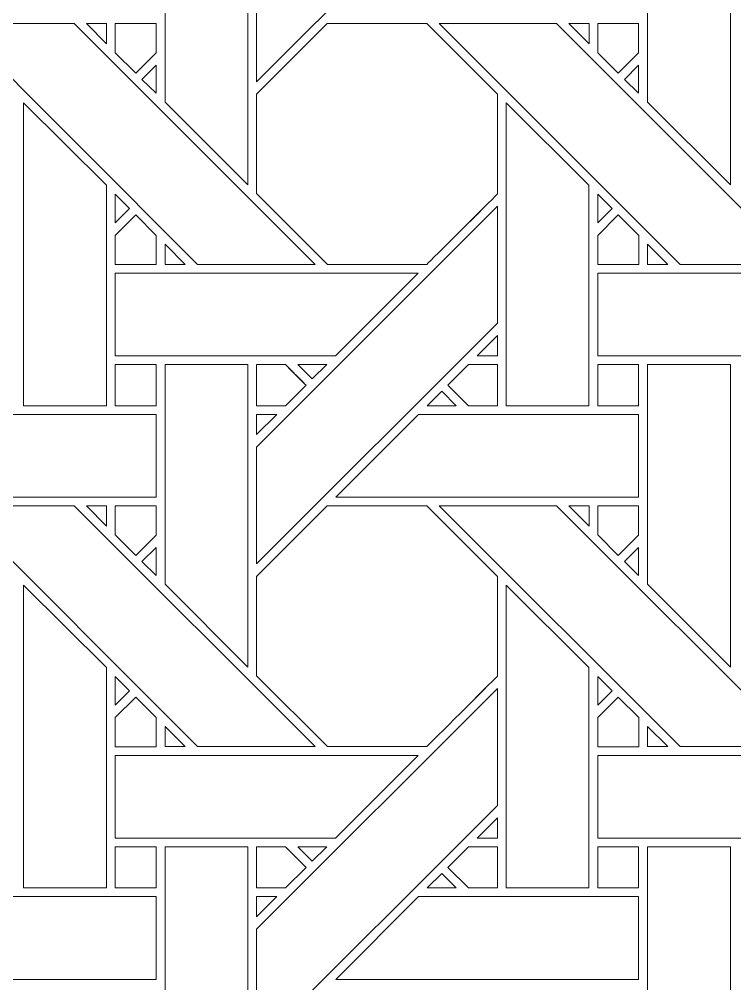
# Model space of a CAD drawing. Header units: inches. Extents: x 5.4 to 19.4, y 5.6 to 12.6.
# Drawn here: x 10.731 to 12.137, y 7.442 to 9.34 of the extents above; entities that cross this region are included whole.
import ezdxf

# ---------------------------------------------------------------- set-up
doc = ezdxf.new("R2010")
doc.units = ezdxf.units.IN
doc.header["$MEASUREMENT"] = 0
doc.layers.add('Design', color=7, linetype='Continuous', lineweight=0)

msp = doc.modelspace()

# ---------------------------------------------------------------- linework, layer by layer
at = {"layer": 'Design'}
for points, knots in [([(5.3829, 12.5948), (5.3829, 12.5948), (5.3829, 5.5948), (5.3829, 5.5948), (5.3829, 5.5948), (19.3829, 5.5948), (19.3829, 5.5948), (19.3829, 5.5948), (19.3829, 12.5948), (19.3829, 12.5948), (19.3829, 12.5948), (5.3829, 12.5948), (5.3829, 12.5948)], [0, 0, 0, 0, 1, 1, 1, 2, 2, 2, 3, 3, 3, 4, 4, 4, 4]), ([(5.8069, 12.1914), (5.8069, 12.1914), (5.8069, 5.9981), (5.8069, 5.9981), (5.8069, 5.9981), (18.9588, 5.9981), (18.9588, 5.9981), (18.9588, 5.9981), (18.9588, 12.1914), (18.9588, 12.1914), (18.9588, 12.1914), (5.8069, 12.1914), (5.8069, 12.1914)], [0, 0, 0, 0, 1, 1, 1, 2, 2, 2, 3, 3, 3, 4, 4, 4, 4]), ([(11.671, 9.6904), (11.671, 9.6904), (11.1973, 9.2167), (11.1973, 9.2167), (11.1973, 9.2167), (11.1973, 9.4468), (11.1973, 9.4468), (11.1973, 9.4468), (11.671, 9.9204), (11.671, 9.9204), (11.671, 9.9204), (11.671, 9.6904), (11.671, 9.6904)], [0, 0, 0, 0, 1, 1, 1, 2, 2, 2, 3, 3, 3, 4, 4, 4, 4]), ([(11.0173, 9.1768), (11.0173, 9.1768), (11.0173, 9.609), (11.0173, 9.609), (11.0173, 9.609), (11.1802, 9.609), (11.1802, 9.609), (11.1802, 9.609), (11.1802, 9.0138), (11.1802, 9.0138), (11.1802, 9.0138), (11.0173, 9.1768), (11.0173, 9.1768)], [0, 0, 0, 0, 1, 1, 1, 2, 2, 2, 3, 3, 3, 4, 4, 4, 4]), ([(11.966, 9.1768), (11.966, 9.1768), (11.966, 9.609), (11.966, 9.609), (11.966, 9.609), (12.1289, 9.609), (12.1289, 9.609), (12.1289, 9.609), (12.1289, 9.0138), (12.1289, 9.0138), (12.1289, 9.0138), (11.966, 9.1768), (11.966, 9.1768)], [0, 0, 0, 0, 1, 1, 1, 2, 2, 2, 3, 3, 3, 4, 4, 4, 4]), ([(10.6077, 9.3311), (10.6077, 9.3311), (10.8387, 9.3311), (10.8387, 9.3311), (10.8387, 9.3311), (11.3123, 8.8574), (11.3123, 8.8574), (11.3123, 8.8574), (11.0813, 8.8574), (11.0813, 8.8574), (11.0813, 8.8574), (10.6077, 9.3311), (10.6077, 9.3311)], [0, 0, 0, 0, 1, 1, 1, 2, 2, 2, 3, 3, 3, 4, 4, 4, 4]), ([(10.8628, 9.3311), (10.8628, 9.3311), (10.9022, 9.3311), (10.9022, 9.3311), (10.9022, 9.3311), (10.9022, 9.2913), (10.9022, 9.2913), (10.9022, 9.2913), (10.8628, 9.3311), (10.8628, 9.3311)], [0, 0, 0, 0, 1, 1, 1, 2, 2, 2, 3, 3, 3, 3]), ([(10.9997, 9.3311), (10.9997, 9.3311), (10.9997, 9.2735), (10.9997, 9.2735), (10.9997, 9.2735), (10.9597, 9.2336), (10.9597, 9.2336), (10.9597, 9.2336), (10.9194, 9.2739), (10.9194, 9.2739), (10.9194, 9.2739), (10.9194, 9.3311), (10.9194, 9.3311), (10.9194, 9.3311), (10.9997, 9.3311), (10.9997, 9.3311)], [0, 0, 0, 0, 1, 1, 1, 2, 2, 2, 3, 3, 3, 4, 4, 4, 5, 5, 5, 5]), ([(10.9997, 9.2735), (10.9997, 9.2735), (10.9597, 9.2336), (10.9597, 9.2336), (10.9597, 9.2336), (10.9194, 9.2739), (10.9194, 9.2739), (10.9194, 9.2739), (10.9194, 9.3311), (10.9194, 9.3311), (10.9194, 9.3311), (10.9997, 9.3311), (10.9997, 9.3311), (10.9997, 9.3311), (10.9997, 9.2735), (10.9997, 9.2735)], [0, 0, 0, 0, 1, 1, 1, 2, 2, 2, 3, 3, 3, 4, 4, 4, 5, 5, 5, 5]), ([(11.336, 9.3311), (11.336, 9.3311), (11.5322, 9.3311), (11.5322, 9.3311), (11.5322, 9.3311), (11.671, 9.1924), (11.671, 9.1924), (11.671, 9.1924), (11.671, 8.9961), (11.671, 8.9961), (11.6532, 8.9782), (11.5412, 8.8665), (11.5322, 8.8575), (11.5322, 8.8575), (11.3365, 8.8575), (11.3365, 8.8575), (11.3365, 8.8575), (11.1973, 8.9967), (11.1973, 8.9967), (11.1973, 8.9967), (11.1973, 9.1924), (11.1973, 9.1924), (11.1973, 9.1924), (11.336, 9.3311), (11.336, 9.3311)], [0, 0, 0, 0, 1, 1, 1, 2, 2, 2, 3, 3, 3, 4, 4, 4, 5, 5, 5, 6, 6, 6, 7, 7, 7, 8, 8, 8, 8]), ([(11.1973, 8.9967), (11.1973, 8.9967), (11.1973, 9.1924), (11.1973, 9.1924), (11.1973, 9.1924), (11.336, 9.3311), (11.336, 9.3311), (11.336, 9.3311), (11.5322, 9.3311), (11.5322, 9.3311), (11.5322, 9.3311), (11.671, 9.1924), (11.671, 9.1924), (11.671, 9.1924), (11.671, 8.9961), (11.671, 8.9961), (11.6531, 8.9782), (11.5412, 8.8664), (11.5322, 8.8575), (11.5322, 8.8575), (11.3365, 8.8575), (11.3365, 8.8575), (11.3365, 8.8575), (11.1973, 8.9967), (11.1973, 8.9967)], [0, 0, 0, 0, 1, 1, 1, 2, 2, 2, 3, 3, 3, 4, 4, 4, 5, 5, 5, 6, 6, 6, 7, 7, 7, 8, 8, 8, 8]), ([(11.5565, 9.3311), (11.5565, 9.3311), (11.7874, 9.3311), (11.7874, 9.3311), (11.7874, 9.3311), (12.2611, 8.8574), (12.2611, 8.8574), (12.2611, 8.8574), (12.03, 8.8574), (12.03, 8.8574), (12.03, 8.8574), (11.5565, 9.3311), (11.5565, 9.3311)], [0, 0, 0, 0, 1, 1, 1, 2, 2, 2, 3, 3, 3, 4, 4, 4, 4]), ([(11.8115, 9.3311), (11.8115, 9.3311), (11.851, 9.3311), (11.851, 9.3311), (11.851, 9.3311), (11.851, 9.2913), (11.851, 9.2913), (11.851, 9.2913), (11.8115, 9.3311), (11.8115, 9.3311)], [0, 0, 0, 0, 1, 1, 1, 2, 2, 2, 3, 3, 3, 3]), ([(11.9484, 9.3311), (11.9484, 9.3311), (11.9484, 9.2735), (11.9484, 9.2735), (11.9484, 9.2735), (11.9085, 9.2335), (11.9085, 9.2335), (11.9085, 9.2335), (11.8682, 9.2739), (11.8682, 9.2739), (11.8682, 9.2739), (11.8682, 9.3311), (11.8682, 9.3311), (11.8682, 9.3311), (11.9484, 9.3311), (11.9484, 9.3311)], [0, 0, 0, 0, 1, 1, 1, 2, 2, 2, 3, 3, 3, 4, 4, 4, 5, 5, 5, 5]), ([(11.9484, 9.2735), (11.9484, 9.2735), (11.9085, 9.2335), (11.9085, 9.2335), (11.9085, 9.2335), (11.8682, 9.2739), (11.8682, 9.2739), (11.8682, 9.2739), (11.8682, 9.3311), (11.8682, 9.3311), (11.8682, 9.3311), (11.9484, 9.3311), (11.9484, 9.3311), (11.9484, 9.3311), (11.9484, 9.2735), (11.9484, 9.2735)], [0, 0, 0, 0, 1, 1, 1, 2, 2, 2, 3, 3, 3, 4, 4, 4, 5, 5, 5, 5]), ([(10.9997, 9.2492), (10.9997, 9.2492), (10.9997, 9.1941), (10.9997, 9.1941), (10.9997, 9.1941), (10.9719, 9.2215), (10.9719, 9.2215), (10.9719, 9.2215), (10.9997, 9.2492), (10.9997, 9.2492)], [0, 0, 0, 0, 1, 1, 1, 2, 2, 2, 3, 3, 3, 3]), ([(11.9484, 9.2492), (11.9484, 9.2492), (11.9484, 9.1941), (11.9484, 9.1941), (11.9484, 9.1941), (11.9207, 9.2215), (11.9207, 9.2215), (11.9207, 9.2215), (11.9484, 9.2492), (11.9484, 9.2492)], [0, 0, 0, 0, 1, 1, 1, 2, 2, 2, 3, 3, 3, 3]), ([(10.9022, 9.0131), (10.9022, 9.0131), (10.9022, 8.5794), (10.9022, 8.5794), (10.9022, 8.5794), (10.7394, 8.5794), (10.7394, 8.5794), (10.7394, 8.5794), (10.7394, 9.1753), (10.7394, 9.1753), (10.7394, 9.1753), (10.9022, 9.0131), (10.9022, 9.0131)], [0, 0, 0, 0, 1, 1, 1, 2, 2, 2, 3, 3, 3, 4, 4, 4, 4]), ([(11.8509, 9.0131), (11.8509, 9.0131), (11.8509, 8.5794), (11.8509, 8.5794), (11.8509, 8.5794), (11.6881, 8.5794), (11.6881, 8.5794), (11.6881, 8.5794), (11.6881, 9.1753), (11.6881, 9.1753), (11.6881, 9.1753), (11.8509, 9.0131), (11.8509, 9.0131)], [0, 0, 0, 0, 1, 1, 1, 2, 2, 2, 3, 3, 3, 4, 4, 4, 4]), ([(10.9195, 8.9389), (10.9195, 8.9389), (10.9195, 8.9956), (10.9195, 8.9956), (10.9195, 8.9956), (10.9476, 8.9671), (10.9476, 8.9671), (10.9476, 8.9671), (10.9195, 8.9389), (10.9195, 8.9389)], [0, 0, 0, 0, 1, 1, 1, 2, 2, 2, 3, 3, 3, 3]), ([(11.8682, 8.9389), (11.8682, 8.9389), (11.8682, 8.9956), (11.8682, 8.9956), (11.8682, 8.9956), (11.8964, 8.9671), (11.8964, 8.9671), (11.8964, 8.9671), (11.8682, 8.9389), (11.8682, 8.9389)], [0, 0, 0, 0, 1, 1, 1, 2, 2, 2, 3, 3, 3, 3]), ([(11.1973, 8.4981), (11.1973, 8.4981), (11.671, 8.9717), (11.671, 8.9717), (11.671, 8.9717), (11.671, 8.7417), (11.671, 8.7417), (11.671, 8.7417), (11.1973, 8.268), (11.1973, 8.268), (11.1973, 8.268), (11.1973, 8.4981), (11.1973, 8.4981)], [0, 0, 0, 0, 1, 1, 1, 2, 2, 2, 3, 3, 3, 4, 4, 4, 4]), ([(10.9194, 8.8572), (10.9194, 8.8572), (10.9194, 8.9145), (10.9194, 8.9145), (10.9194, 8.9145), (10.9598, 8.9548), (10.9598, 8.9548), (10.9598, 8.9548), (11.0001, 8.9145), (11.0001, 8.9145), (11.0001, 8.9145), (11.0001, 8.8572), (11.0001, 8.8572), (11.0001, 8.8572), (10.9194, 8.8572), (10.9194, 8.8572)], [0, 0, 0, 0, 1, 1, 1, 2, 2, 2, 3, 3, 3, 4, 4, 4, 5, 5, 5, 5]), ([(10.9194, 8.8572), (10.9194, 8.8572), (10.9194, 8.9145), (10.9194, 8.9145), (10.9194, 8.9145), (10.9598, 8.9548), (10.9598, 8.9548), (10.9598, 8.9548), (11.0001, 8.9145), (11.0001, 8.9145), (11.0001, 8.9145), (11.0001, 8.8572), (11.0001, 8.8572), (11.0001, 8.8572), (10.9194, 8.8572), (10.9194, 8.8572)], [0, 0, 0, 0, 1, 1, 1, 2, 2, 2, 3, 3, 3, 4, 4, 4, 5, 5, 5, 5]), ([(11.8682, 8.8572), (11.8682, 8.8572), (11.8682, 8.9145), (11.8682, 8.9145), (11.8682, 8.9145), (11.9085, 8.9548), (11.9085, 8.9548), (11.9085, 8.9548), (11.9488, 8.9145), (11.9488, 8.9145), (11.9488, 8.9145), (11.9488, 8.8572), (11.9488, 8.8572), (11.9488, 8.8572), (11.8682, 8.8572), (11.8682, 8.8572)], [0, 0, 0, 0, 1, 1, 1, 2, 2, 2, 3, 3, 3, 4, 4, 4, 5, 5, 5, 5]), ([(11.8682, 8.8572), (11.8682, 8.8572), (11.8682, 8.9145), (11.8682, 8.9145), (11.8682, 8.9145), (11.9085, 8.9548), (11.9085, 8.9548), (11.9085, 8.9548), (11.9488, 8.9145), (11.9488, 8.9145), (11.9488, 8.9145), (11.9488, 8.8572), (11.9488, 8.8572), (11.9488, 8.8572), (11.8682, 8.8572), (11.8682, 8.8572)], [0, 0, 0, 0, 1, 1, 1, 2, 2, 2, 3, 3, 3, 4, 4, 4, 5, 5, 5, 5]), ([(11.0571, 8.8574), (11.0571, 8.8574), (11.0174, 8.8574), (11.0174, 8.8574), (11.0174, 8.8574), (11.0174, 8.8972), (11.0174, 8.8972), (11.0174, 8.8972), (11.0571, 8.8574), (11.0571, 8.8574)], [0, 0, 0, 0, 1, 1, 1, 2, 2, 2, 3, 3, 3, 3]), ([(12.0058, 8.8574), (12.0058, 8.8574), (11.9661, 8.8574), (11.9661, 8.8574), (11.9661, 8.8574), (11.9661, 8.8972), (11.9661, 8.8972), (11.9661, 8.8972), (12.0058, 8.8574), (12.0058, 8.8574)], [0, 0, 0, 0, 1, 1, 1, 2, 2, 2, 3, 3, 3, 3]), ([(10.9195, 8.6775), (10.9195, 8.6775), (10.9195, 8.8402), (10.9195, 8.8402), (10.9195, 8.8402), (11.5152, 8.8402), (11.5152, 8.8402), (11.5152, 8.8402), (11.3524, 8.6775), (11.3524, 8.6775), (11.3524, 8.6775), (10.9195, 8.6775), (10.9195, 8.6775)], [0, 0, 0, 0, 1, 1, 1, 2, 2, 2, 3, 3, 3, 4, 4, 4, 4]), ([(11.8682, 8.6775), (11.8682, 8.6775), (11.8682, 8.8402), (11.8682, 8.8402), (11.8682, 8.8402), (12.4639, 8.8402), (12.4639, 8.8402), (12.4639, 8.8402), (12.3012, 8.6775), (12.3012, 8.6775), (12.3012, 8.6775), (11.8682, 8.6775), (11.8682, 8.6775)], [0, 0, 0, 0, 1, 1, 1, 2, 2, 2, 3, 3, 3, 4, 4, 4, 4]), ([(11.6312, 8.6775), (11.6312, 8.6775), (11.671, 8.7173), (11.671, 8.7173), (11.671, 8.7173), (11.671, 8.6775), (11.671, 8.6775), (11.671, 8.6775), (11.6312, 8.6775), (11.6312, 8.6775)], [0, 0, 0, 0, 1, 1, 1, 2, 2, 2, 3, 3, 3, 3]), ([(10.9997, 8.5794), (10.9997, 8.5794), (10.9194, 8.5794), (10.9194, 8.5794), (10.9194, 8.5794), (10.9194, 8.6602), (10.9194, 8.6602), (10.9194, 8.6602), (10.9997, 8.6602), (10.9997, 8.6602), (10.9997, 8.6602), (10.9997, 8.5794), (10.9997, 8.5794)], [0, 0, 0, 0, 1, 1, 1, 2, 2, 2, 3, 3, 3, 4, 4, 4, 4]), ([(10.9194, 8.6602), (10.9194, 8.6602), (10.9997, 8.6602), (10.9997, 8.6602), (10.9997, 8.6602), (10.9997, 8.5794), (10.9997, 8.5794), (10.9997, 8.5794), (10.9194, 8.5794), (10.9194, 8.5794), (10.9194, 8.5794), (10.9194, 8.6602), (10.9194, 8.6602)], [0, 0, 0, 0, 1, 1, 1, 2, 2, 2, 3, 3, 3, 4, 4, 4, 4]), ([(11.1802, 8.6602), (11.1802, 8.6602), (11.1802, 8.0651), (11.1802, 8.0651), (11.1802, 8.0651), (11.0173, 8.228), (11.0173, 8.228), (11.0173, 8.228), (11.0173, 8.6602), (11.0173, 8.6602), (11.0173, 8.6602), (11.1802, 8.6602), (11.1802, 8.6602)], [0, 0, 0, 0, 1, 1, 1, 2, 2, 2, 3, 3, 3, 4, 4, 4, 4]), ([(11.2544, 8.6602), (11.2595, 8.6551), (11.2903, 8.6243), (11.2947, 8.6199), (11.2947, 8.6199), (11.2543, 8.5794), (11.2543, 8.5794), (11.2543, 8.5794), (11.1973, 8.5794), (11.1973, 8.5794), (11.1973, 8.5794), (11.1973, 8.6602), (11.1973, 8.6602), (11.1973, 8.6602), (11.2544, 8.6602), (11.2544, 8.6602)], [0, 0, 0, 0, 1, 1, 1, 2, 2, 2, 3, 3, 3, 4, 4, 4, 5, 5, 5, 5]), ([(11.1973, 8.6602), (11.1973, 8.6602), (11.2544, 8.6602), (11.2544, 8.6602), (11.2599, 8.6547), (11.2947, 8.6199), (11.2947, 8.6199), (11.2947, 8.6199), (11.2543, 8.5794), (11.2543, 8.5794), (11.2543, 8.5794), (11.1973, 8.5794), (11.1973, 8.5794), (11.1973, 8.5794), (11.1973, 8.6602), (11.1973, 8.6602)], [0, 0, 0, 0, 1, 1, 1, 2, 2, 2, 3, 3, 3, 4, 4, 4, 5, 5, 5, 5]), ([(11.3352, 8.6602), (11.3352, 8.6602), (11.3069, 8.632), (11.3069, 8.632), (11.3069, 8.632), (11.2787, 8.6602), (11.2787, 8.6602), (11.2787, 8.6602), (11.3352, 8.6602), (11.3352, 8.6602)], [0, 0, 0, 0, 1, 1, 1, 2, 2, 2, 3, 3, 3, 3]), ([(11.671, 8.6602), (11.671, 8.6602), (11.671, 8.5794), (11.671, 8.5794), (11.671, 8.5794), (11.6139, 8.5794), (11.6139, 8.5794), (11.6139, 8.5794), (11.5735, 8.6198), (11.5735, 8.6198), (11.5735, 8.6198), (11.6139, 8.6602), (11.6139, 8.6602), (11.6139, 8.6602), (11.671, 8.6602), (11.671, 8.6602)], [0, 0, 0, 0, 1, 1, 1, 2, 2, 2, 3, 3, 3, 4, 4, 4, 5, 5, 5, 5]), ([(11.5735, 8.6198), (11.5735, 8.6198), (11.6139, 8.6602), (11.6139, 8.6602), (11.6139, 8.6602), (11.671, 8.6602), (11.671, 8.6602), (11.671, 8.6602), (11.671, 8.5794), (11.671, 8.5794), (11.671, 8.5794), (11.6139, 8.5794), (11.6139, 8.5794), (11.6139, 8.5794), (11.5735, 8.6198), (11.5735, 8.6198)], [0, 0, 0, 0, 1, 1, 1, 2, 2, 2, 3, 3, 3, 4, 4, 4, 5, 5, 5, 5]), ([(11.9484, 8.5794), (11.9484, 8.5794), (11.8682, 8.5794), (11.8682, 8.5794), (11.8682, 8.5794), (11.8682, 8.6602), (11.8682, 8.6602), (11.8682, 8.6602), (11.9484, 8.6602), (11.9484, 8.6602), (11.9484, 8.6602), (11.9484, 8.5794), (11.9484, 8.5794)], [0, 0, 0, 0, 1, 1, 1, 2, 2, 2, 3, 3, 3, 4, 4, 4, 4]), ([(11.8682, 8.6602), (11.8682, 8.6602), (11.9484, 8.6602), (11.9484, 8.6602), (11.9484, 8.6602), (11.9484, 8.5794), (11.9484, 8.5794), (11.9484, 8.5794), (11.8682, 8.5794), (11.8682, 8.5794), (11.8682, 8.5794), (11.8682, 8.6602), (11.8682, 8.6602)], [0, 0, 0, 0, 1, 1, 1, 2, 2, 2, 3, 3, 3, 4, 4, 4, 4]), ([(12.1289, 8.6602), (12.1289, 8.6602), (12.1289, 8.0651), (12.1289, 8.0651), (12.1289, 8.0651), (11.966, 8.228), (11.966, 8.228), (11.966, 8.228), (11.966, 8.6602), (11.966, 8.6602), (11.966, 8.6602), (12.1289, 8.6602), (12.1289, 8.6602)], [0, 0, 0, 0, 1, 1, 1, 2, 2, 2, 3, 3, 3, 4, 4, 4, 4]), ([(11.5896, 8.5794), (11.5896, 8.5794), (11.5331, 8.5794), (11.5331, 8.5794), (11.5331, 8.5794), (11.5614, 8.6077), (11.5614, 8.6077), (11.5614, 8.6077), (11.5896, 8.5794), (11.5896, 8.5794)], [0, 0, 0, 0, 1, 1, 1, 2, 2, 2, 3, 3, 3, 3]), ([(10.4044, 8.3995), (10.4044, 8.3995), (10.5673, 8.5623), (10.5673, 8.5623), (10.5673, 8.5623), (10.9997, 8.5623), (10.9997, 8.5623), (10.9997, 8.5623), (10.9997, 8.3995), (10.9997, 8.3995), (10.9997, 8.3995), (10.4044, 8.3995), (10.4044, 8.3995)], [0, 0, 0, 0, 1, 1, 1, 2, 2, 2, 3, 3, 3, 4, 4, 4, 4]), ([(11.2371, 8.5623), (11.2371, 8.5623), (11.1973, 8.5225), (11.1973, 8.5225), (11.1973, 8.5225), (11.1973, 8.5623), (11.1973, 8.5623), (11.1973, 8.5623), (11.2371, 8.5623), (11.2371, 8.5623)], [0, 0, 0, 0, 1, 1, 1, 2, 2, 2, 3, 3, 3, 3]), ([(11.3532, 8.3995), (11.3532, 8.3995), (11.516, 8.5623), (11.516, 8.5623), (11.516, 8.5623), (11.9484, 8.5623), (11.9484, 8.5623), (11.9484, 8.5623), (11.9484, 8.3995), (11.9484, 8.3995), (11.9484, 8.3995), (11.3532, 8.3995), (11.3532, 8.3995)], [0, 0, 0, 0, 1, 1, 1, 2, 2, 2, 3, 3, 3, 4, 4, 4, 4]), ([(10.6077, 8.3824), (10.6077, 8.3824), (10.8387, 8.3824), (10.8387, 8.3824), (10.8387, 8.3824), (11.3123, 7.9087), (11.3123, 7.9087), (11.3123, 7.9087), (11.0813, 7.9087), (11.0813, 7.9087), (11.0813, 7.9087), (10.6077, 8.3824), (10.6077, 8.3824)], [0, 0, 0, 0, 1, 1, 1, 2, 2, 2, 3, 3, 3, 4, 4, 4, 4]), ([(10.9022, 8.3824), (10.9022, 8.3824), (10.9022, 8.3425), (10.9022, 8.3425), (10.9022, 8.3425), (10.8628, 8.3824), (10.8628, 8.3824), (10.8628, 8.3824), (10.9022, 8.3824), (10.9022, 8.3824)], [0, 0, 0, 0, 1, 1, 1, 2, 2, 2, 3, 3, 3, 3]), ([(10.9997, 8.3824), (10.9997, 8.3824), (10.9997, 8.3248), (10.9997, 8.3248), (10.9997, 8.3248), (10.9597, 8.2848), (10.9597, 8.2848), (10.9597, 8.2848), (10.9194, 8.3252), (10.9194, 8.3252), (10.9194, 8.3252), (10.9194, 8.3824), (10.9194, 8.3824), (10.9194, 8.3824), (10.9997, 8.3824), (10.9997, 8.3824)], [0, 0, 0, 0, 1, 1, 1, 2, 2, 2, 3, 3, 3, 4, 4, 4, 5, 5, 5, 5]), ([(10.9597, 8.2848), (10.9597, 8.2848), (10.9194, 8.3252), (10.9194, 8.3252), (10.9194, 8.3252), (10.9194, 8.3824), (10.9194, 8.3824), (10.9194, 8.3824), (10.9997, 8.3824), (10.9997, 8.3824), (10.9997, 8.3824), (10.9997, 8.3248), (10.9997, 8.3248), (10.9997, 8.3248), (10.9597, 8.2848), (10.9597, 8.2848)], [0, 0, 0, 0, 1, 1, 1, 2, 2, 2, 3, 3, 3, 4, 4, 4, 5, 5, 5, 5]), ([(11.336, 8.3823), (11.336, 8.3823), (11.5322, 8.3823), (11.5322, 8.3823), (11.5322, 8.3823), (11.671, 8.2436), (11.671, 8.2436), (11.671, 8.2436), (11.671, 8.0474), (11.671, 8.0474), (11.6532, 8.0295), (11.5412, 7.9177), (11.5322, 7.9087), (11.5322, 7.9087), (11.3365, 7.9087), (11.3365, 7.9087), (11.3365, 7.9087), (11.1973, 8.048), (11.1973, 8.048), (11.1973, 8.048), (11.1973, 8.2436), (11.1973, 8.2436), (11.1973, 8.2436), (11.336, 8.3823), (11.336, 8.3823)], [0, 0, 0, 0, 1, 1, 1, 2, 2, 2, 3, 3, 3, 4, 4, 4, 5, 5, 5, 6, 6, 6, 7, 7, 7, 8, 8, 8, 8]), ([(11.1973, 8.048), (11.1973, 8.048), (11.1973, 8.2436), (11.1973, 8.2436), (11.1973, 8.2436), (11.336, 8.3823), (11.336, 8.3823), (11.336, 8.3823), (11.5322, 8.3823), (11.5322, 8.3823), (11.5322, 8.3823), (11.671, 8.2436), (11.671, 8.2436), (11.671, 8.2436), (11.671, 8.0474), (11.671, 8.0474), (11.6531, 8.0294), (11.5412, 7.9177), (11.5322, 7.9087), (11.5322, 7.9087), (11.3365, 7.9087), (11.3365, 7.9087), (11.3365, 7.9087), (11.1973, 8.048), (11.1973, 8.048)], [0, 0, 0, 0, 1, 1, 1, 2, 2, 2, 3, 3, 3, 4, 4, 4, 5, 5, 5, 6, 6, 6, 7, 7, 7, 8, 8, 8, 8]), ([(11.5565, 8.3824), (11.5565, 8.3824), (11.7874, 8.3824), (11.7874, 8.3824), (11.7874, 8.3824), (12.2611, 7.9087), (12.2611, 7.9087), (12.2611, 7.9087), (12.03, 7.9087), (12.03, 7.9087), (12.03, 7.9087), (11.5565, 8.3824), (11.5565, 8.3824)], [0, 0, 0, 0, 1, 1, 1, 2, 2, 2, 3, 3, 3, 4, 4, 4, 4]), ([(11.851, 8.3824), (11.851, 8.3824), (11.851, 8.3425), (11.851, 8.3425), (11.851, 8.3425), (11.8115, 8.3824), (11.8115, 8.3824), (11.8115, 8.3824), (11.851, 8.3824), (11.851, 8.3824)], [0, 0, 0, 0, 1, 1, 1, 2, 2, 2, 3, 3, 3, 3]), ([(11.9484, 8.3824), (11.9484, 8.3824), (11.9484, 8.3248), (11.9484, 8.3248), (11.9484, 8.3248), (11.9085, 8.2848), (11.9085, 8.2848), (11.9085, 8.2848), (11.8682, 8.3252), (11.8682, 8.3252), (11.8682, 8.3252), (11.8682, 8.3824), (11.8682, 8.3824), (11.8682, 8.3824), (11.9484, 8.3824), (11.9484, 8.3824)], [0, 0, 0, 0, 1, 1, 1, 2, 2, 2, 3, 3, 3, 4, 4, 4, 5, 5, 5, 5]), ([(11.9085, 8.2848), (11.9085, 8.2848), (11.8682, 8.3252), (11.8682, 8.3252), (11.8682, 8.3252), (11.8682, 8.3824), (11.8682, 8.3824), (11.8682, 8.3824), (11.9484, 8.3824), (11.9484, 8.3824), (11.9484, 8.3824), (11.9484, 8.3248), (11.9484, 8.3248), (11.9484, 8.3248), (11.9085, 8.2848), (11.9085, 8.2848)], [0, 0, 0, 0, 1, 1, 1, 2, 2, 2, 3, 3, 3, 4, 4, 4, 5, 5, 5, 5]), ([(10.9997, 8.3005), (10.9997, 8.3005), (10.9997, 8.2454), (10.9997, 8.2454), (10.9997, 8.2454), (10.9719, 8.2727), (10.9719, 8.2727), (10.9719, 8.2727), (10.9997, 8.3005), (10.9997, 8.3005)], [0, 0, 0, 0, 1, 1, 1, 2, 2, 2, 3, 3, 3, 3]), ([(11.9484, 8.3005), (11.9484, 8.3005), (11.9484, 8.2454), (11.9484, 8.2454), (11.9484, 8.2454), (11.9207, 8.2727), (11.9207, 8.2727), (11.9207, 8.2727), (11.9484, 8.3005), (11.9484, 8.3005)], [0, 0, 0, 0, 1, 1, 1, 2, 2, 2, 3, 3, 3, 3]), ([(10.9022, 8.0644), (10.9022, 8.0644), (10.9022, 7.6307), (10.9022, 7.6307), (10.9022, 7.6307), (10.7394, 7.6307), (10.7394, 7.6307), (10.7394, 7.6307), (10.7394, 8.2265), (10.7394, 8.2265), (10.7394, 8.2265), (10.9022, 8.0644), (10.9022, 8.0644)], [0, 0, 0, 0, 1, 1, 1, 2, 2, 2, 3, 3, 3, 4, 4, 4, 4]), ([(11.8509, 8.0644), (11.8509, 8.0644), (11.8509, 7.6307), (11.8509, 7.6307), (11.8509, 7.6307), (11.6881, 7.6307), (11.6881, 7.6307), (11.6881, 7.6307), (11.6881, 8.2265), (11.6881, 8.2265), (11.6881, 8.2265), (11.8509, 8.0644), (11.8509, 8.0644)], [0, 0, 0, 0, 1, 1, 1, 2, 2, 2, 3, 3, 3, 4, 4, 4, 4]), ([(10.9195, 7.9901), (10.9195, 7.9901), (10.9195, 8.0469), (10.9195, 8.0469), (10.9195, 8.0469), (10.9476, 8.0183), (10.9476, 8.0183), (10.9476, 8.0183), (10.9195, 7.9901), (10.9195, 7.9901)], [0, 0, 0, 0, 1, 1, 1, 2, 2, 2, 3, 3, 3, 3]), ([(11.8682, 7.9901), (11.8682, 7.9901), (11.8682, 8.0469), (11.8682, 8.0469), (11.8682, 8.0469), (11.8964, 8.0183), (11.8964, 8.0183), (11.8964, 8.0183), (11.8682, 7.9901), (11.8682, 7.9901)], [0, 0, 0, 0, 1, 1, 1, 2, 2, 2, 3, 3, 3, 3]), ([(11.1973, 7.5494), (11.1973, 7.5494), (11.671, 8.023), (11.671, 8.023), (11.671, 8.023), (11.671, 7.7929), (11.671, 7.7929), (11.671, 7.7929), (11.1973, 7.3193), (11.1973, 7.3193), (11.1973, 7.3193), (11.1973, 7.5494), (11.1973, 7.5494)], [0, 0, 0, 0, 1, 1, 1, 2, 2, 2, 3, 3, 3, 4, 4, 4, 4]), ([(10.9194, 7.9085), (10.9194, 7.9085), (10.9194, 7.9658), (10.9194, 7.9658), (10.9194, 7.9658), (10.9598, 8.0061), (10.9598, 8.0061), (10.9598, 8.0061), (11.0001, 7.9658), (11.0001, 7.9658), (11.0001, 7.9658), (11.0001, 7.9085), (11.0001, 7.9085), (11.0001, 7.9085), (10.9194, 7.9085), (10.9194, 7.9085)], [0, 0, 0, 0, 1, 1, 1, 2, 2, 2, 3, 3, 3, 4, 4, 4, 5, 5, 5, 5]), ([(10.9194, 7.9085), (10.9194, 7.9085), (10.9194, 7.9658), (10.9194, 7.9658), (10.9194, 7.9658), (10.9598, 8.0061), (10.9598, 8.0061), (10.9598, 8.0061), (11.0001, 7.9658), (11.0001, 7.9658), (11.0001, 7.9658), (11.0001, 7.9085), (11.0001, 7.9085), (11.0001, 7.9085), (10.9194, 7.9085), (10.9194, 7.9085)], [0, 0, 0, 0, 1, 1, 1, 2, 2, 2, 3, 3, 3, 4, 4, 4, 5, 5, 5, 5]), ([(11.8682, 7.9085), (11.8682, 7.9085), (11.8682, 7.9658), (11.8682, 7.9658), (11.8682, 7.9658), (11.9085, 8.0061), (11.9085, 8.0061), (11.9085, 8.0061), (11.9488, 7.9658), (11.9488, 7.9658), (11.9488, 7.9658), (11.9488, 7.9085), (11.9488, 7.9085), (11.9488, 7.9085), (11.8682, 7.9085), (11.8682, 7.9085)], [0, 0, 0, 0, 1, 1, 1, 2, 2, 2, 3, 3, 3, 4, 4, 4, 5, 5, 5, 5]), ([(11.8682, 7.9085), (11.8682, 7.9085), (11.8682, 7.9658), (11.8682, 7.9658), (11.8682, 7.9658), (11.9085, 8.0061), (11.9085, 8.0061), (11.9085, 8.0061), (11.9488, 7.9658), (11.9488, 7.9658), (11.9488, 7.9658), (11.9488, 7.9085), (11.9488, 7.9085), (11.9488, 7.9085), (11.8682, 7.9085), (11.8682, 7.9085)], [0, 0, 0, 0, 1, 1, 1, 2, 2, 2, 3, 3, 3, 4, 4, 4, 5, 5, 5, 5]), ([(11.0571, 7.9087), (11.0571, 7.9087), (11.0174, 7.9087), (11.0174, 7.9087), (11.0174, 7.9087), (11.0174, 7.9485), (11.0174, 7.9485), (11.0174, 7.9485), (11.0571, 7.9087), (11.0571, 7.9087)], [0, 0, 0, 0, 1, 1, 1, 2, 2, 2, 3, 3, 3, 3]), ([(12.0058, 7.9087), (12.0058, 7.9087), (11.9661, 7.9087), (11.9661, 7.9087), (11.9661, 7.9087), (11.9661, 7.9485), (11.9661, 7.9485), (11.9661, 7.9485), (12.0058, 7.9087), (12.0058, 7.9087)], [0, 0, 0, 0, 1, 1, 1, 2, 2, 2, 3, 3, 3, 3]), ([(10.9195, 7.7288), (10.9195, 7.7288), (10.9195, 7.8915), (10.9195, 7.8915), (10.9195, 7.8915), (11.5152, 7.8915), (11.5152, 7.8915), (11.5152, 7.8915), (11.3524, 7.7288), (11.3524, 7.7288), (11.3524, 7.7288), (10.9195, 7.7288), (10.9195, 7.7288)], [0, 0, 0, 0, 1, 1, 1, 2, 2, 2, 3, 3, 3, 4, 4, 4, 4]), ([(11.8682, 7.7288), (11.8682, 7.7288), (11.8682, 7.8915), (11.8682, 7.8915), (11.8682, 7.8915), (12.4639, 7.8915), (12.4639, 7.8915), (12.4639, 7.8915), (12.3012, 7.7288), (12.3012, 7.7288), (12.3012, 7.7288), (11.8682, 7.7288), (11.8682, 7.7288)], [0, 0, 0, 0, 1, 1, 1, 2, 2, 2, 3, 3, 3, 4, 4, 4, 4]), ([(11.6312, 7.7288), (11.6312, 7.7288), (11.671, 7.7686), (11.671, 7.7686), (11.671, 7.7686), (11.671, 7.7288), (11.671, 7.7288), (11.671, 7.7288), (11.6312, 7.7288), (11.6312, 7.7288)], [0, 0, 0, 0, 1, 1, 1, 2, 2, 2, 3, 3, 3, 3]), ([(10.9997, 7.6307), (10.9997, 7.6307), (10.9194, 7.6307), (10.9194, 7.6307), (10.9194, 7.6307), (10.9194, 7.7115), (10.9194, 7.7115), (10.9194, 7.7115), (10.9997, 7.7115), (10.9997, 7.7115), (10.9997, 7.7115), (10.9997, 7.6307), (10.9997, 7.6307)], [0, 0, 0, 0, 1, 1, 1, 2, 2, 2, 3, 3, 3, 4, 4, 4, 4]), ([(10.9194, 7.7115), (10.9194, 7.7115), (10.9997, 7.7115), (10.9997, 7.7115), (10.9997, 7.7115), (10.9997, 7.6307), (10.9997, 7.6307), (10.9997, 7.6307), (10.9194, 7.6307), (10.9194, 7.6307), (10.9194, 7.6307), (10.9194, 7.7115), (10.9194, 7.7115)], [0, 0, 0, 0, 1, 1, 1, 2, 2, 2, 3, 3, 3, 4, 4, 4, 4]), ([(11.1802, 7.7115), (11.1802, 7.7115), (11.1802, 7.1164), (11.1802, 7.1164), (11.1802, 7.1164), (11.0173, 7.2793), (11.0173, 7.2793), (11.0173, 7.2793), (11.0173, 7.7115), (11.0173, 7.7115), (11.0173, 7.7115), (11.1802, 7.7115), (11.1802, 7.7115)], [0, 0, 0, 0, 1, 1, 1, 2, 2, 2, 3, 3, 3, 4, 4, 4, 4]), ([(11.2544, 7.7115), (11.2595, 7.7064), (11.2903, 7.6756), (11.2947, 7.6711), (11.2947, 7.6711), (11.2543, 7.6307), (11.2543, 7.6307), (11.2543, 7.6307), (11.1973, 7.6307), (11.1973, 7.6307), (11.1973, 7.6307), (11.1973, 7.7115), (11.1973, 7.7115), (11.1973, 7.7115), (11.2544, 7.7115), (11.2544, 7.7115)], [0, 0, 0, 0, 1, 1, 1, 2, 2, 2, 3, 3, 3, 4, 4, 4, 5, 5, 5, 5]), ([(11.1973, 7.7115), (11.1973, 7.7115), (11.2544, 7.7115), (11.2544, 7.7115), (11.2598, 7.706), (11.2947, 7.6711), (11.2947, 7.6711), (11.2947, 7.6711), (11.2543, 7.6307), (11.2543, 7.6307), (11.2543, 7.6307), (11.1973, 7.6307), (11.1973, 7.6307), (11.1973, 7.6307), (11.1973, 7.7115), (11.1973, 7.7115)], [0, 0, 0, 0, 1, 1, 1, 2, 2, 2, 3, 3, 3, 4, 4, 4, 5, 5, 5, 5]), ([(11.3352, 7.7115), (11.3352, 7.7115), (11.3069, 7.6833), (11.3069, 7.6833), (11.3069, 7.6833), (11.2787, 7.7115), (11.2787, 7.7115), (11.2787, 7.7115), (11.3352, 7.7115), (11.3352, 7.7115)], [0, 0, 0, 0, 1, 1, 1, 2, 2, 2, 3, 3, 3, 3]), ([(11.671, 7.7115), (11.671, 7.7115), (11.671, 7.6307), (11.671, 7.6307), (11.671, 7.6307), (11.6139, 7.6307), (11.6139, 7.6307), (11.6139, 7.6307), (11.5735, 7.6711), (11.5735, 7.6711), (11.5735, 7.6711), (11.6139, 7.7115), (11.6139, 7.7115), (11.6139, 7.7115), (11.671, 7.7115), (11.671, 7.7115)], [0, 0, 0, 0, 1, 1, 1, 2, 2, 2, 3, 3, 3, 4, 4, 4, 5, 5, 5, 5]), ([(11.5735, 7.6711), (11.5735, 7.6711), (11.6139, 7.7115), (11.6139, 7.7115), (11.6139, 7.7115), (11.671, 7.7115), (11.671, 7.7115), (11.671, 7.7115), (11.671, 7.6307), (11.671, 7.6307), (11.671, 7.6307), (11.6139, 7.6307), (11.6139, 7.6307), (11.6139, 7.6307), (11.5735, 7.6711), (11.5735, 7.6711)], [0, 0, 0, 0, 1, 1, 1, 2, 2, 2, 3, 3, 3, 4, 4, 4, 5, 5, 5, 5]), ([(11.9484, 7.6307), (11.9484, 7.6307), (11.8682, 7.6307), (11.8682, 7.6307), (11.8682, 7.6307), (11.8682, 7.7115), (11.8682, 7.7115), (11.8682, 7.7115), (11.9484, 7.7115), (11.9484, 7.7115), (11.9484, 7.7115), (11.9484, 7.6307), (11.9484, 7.6307)], [0, 0, 0, 0, 1, 1, 1, 2, 2, 2, 3, 3, 3, 4, 4, 4, 4]), ([(11.8682, 7.7115), (11.8682, 7.7115), (11.9484, 7.7115), (11.9484, 7.7115), (11.9484, 7.7115), (11.9484, 7.6307), (11.9484, 7.6307), (11.9484, 7.6307), (11.8682, 7.6307), (11.8682, 7.6307), (11.8682, 7.6307), (11.8682, 7.7115), (11.8682, 7.7115)], [0, 0, 0, 0, 1, 1, 1, 2, 2, 2, 3, 3, 3, 4, 4, 4, 4]), ([(12.1289, 7.7115), (12.1289, 7.7115), (12.1289, 7.1164), (12.1289, 7.1164), (12.1289, 7.1164), (11.966, 7.2793), (11.966, 7.2793), (11.966, 7.2793), (11.966, 7.7115), (11.966, 7.7115), (11.966, 7.7115), (12.1289, 7.7115), (12.1289, 7.7115)], [0, 0, 0, 0, 1, 1, 1, 2, 2, 2, 3, 3, 3, 4, 4, 4, 4]), ([(11.5896, 7.6307), (11.5896, 7.6307), (11.5331, 7.6307), (11.5331, 7.6307), (11.5331, 7.6307), (11.5614, 7.659), (11.5614, 7.659), (11.5614, 7.659), (11.5896, 7.6307), (11.5896, 7.6307)], [0, 0, 0, 0, 1, 1, 1, 2, 2, 2, 3, 3, 3, 3]), ([(10.4044, 7.4508), (10.4044, 7.4508), (10.5673, 7.6136), (10.5673, 7.6136), (10.5673, 7.6136), (10.9997, 7.6136), (10.9997, 7.6136), (10.9997, 7.6136), (10.9997, 7.4508), (10.9997, 7.4508), (10.9997, 7.4508), (10.4044, 7.4508), (10.4044, 7.4508)], [0, 0, 0, 0, 1, 1, 1, 2, 2, 2, 3, 3, 3, 4, 4, 4, 4]), ([(11.2371, 7.6136), (11.2371, 7.6136), (11.1973, 7.5738), (11.1973, 7.5738), (11.1973, 7.5738), (11.1973, 7.6136), (11.1973, 7.6136), (11.1973, 7.6136), (11.2371, 7.6136), (11.2371, 7.6136)], [0, 0, 0, 0, 1, 1, 1, 2, 2, 2, 3, 3, 3, 3]), ([(11.3532, 7.4508), (11.3532, 7.4508), (11.516, 7.6136), (11.516, 7.6136), (11.516, 7.6136), (11.9484, 7.6136), (11.9484, 7.6136), (11.9484, 7.6136), (11.9484, 7.4508), (11.9484, 7.4508), (11.9484, 7.4508), (11.3532, 7.4508), (11.3532, 7.4508)], [0, 0, 0, 0, 1, 1, 1, 2, 2, 2, 3, 3, 3, 4, 4, 4, 4])]:
    msp.add_open_spline(points, degree=3, knots=knots, dxfattribs=at)

doc.saveas('drawing.dxf')
